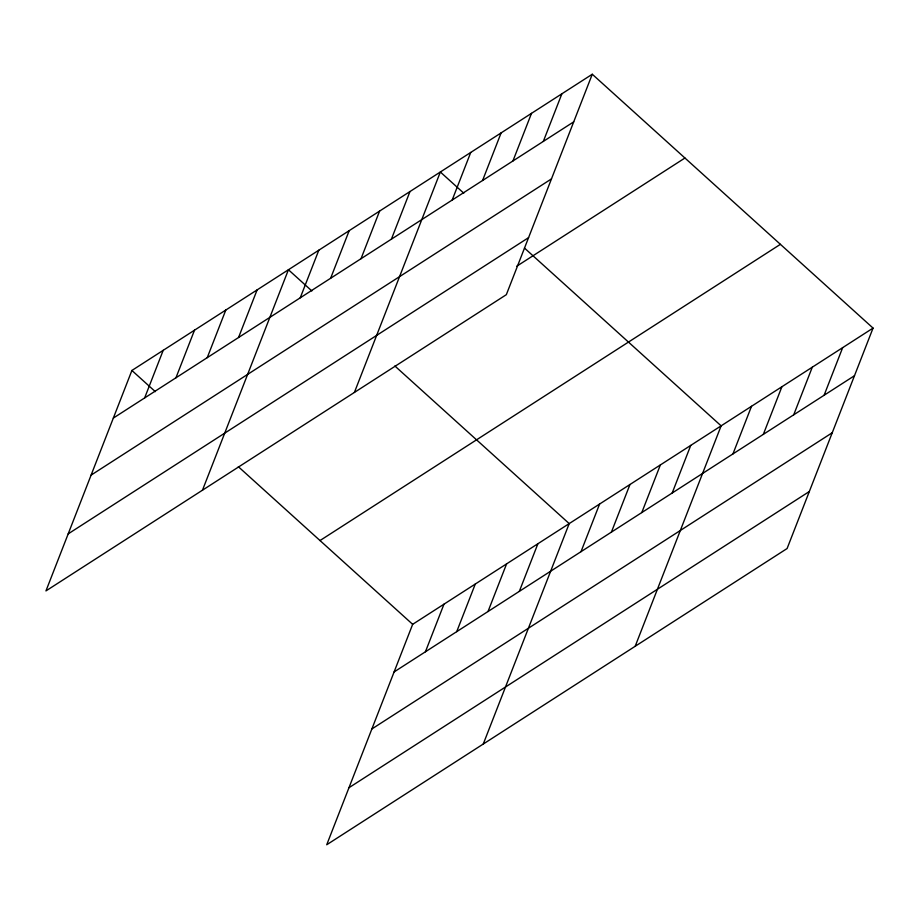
<?xml version="1.0" encoding="UTF-8"?>
<svg xmlns="http://www.w3.org/2000/svg" width="919" height="919" viewBox="0 0 919 919"><rect width="100%" height="100%" fill="white"/><g stroke="black" fill="none" stroke-linecap="round" stroke-linejoin="round"><path stroke-width="1.38" d="M592.273 74.244L131.899 370.472L45.95 590.906L506.335 294.677L592.273 74.244L873.05 328.094L787.101 548.528L326.727 844.756L412.665 624.323L873.05 328.094M144.639 397.938L163.203 350.323M175.943 377.801L194.506 330.185M207.246 357.652L225.81 310.036M238.549 337.514L257.113 289.899M202.479 490.183L288.428 269.749L311.851 290.932M300.249 297.813L318.813 250.198M330.633 278.262L349.197 230.646M361.018 258.721L379.581 211.106M391.402 239.17L409.966 191.554M354.401 392.436L440.35 172.002L463.773 193.185M452.171 200.066L470.735 152.451M482.555 180.515L501.119 132.899M512.94 160.963L531.504 113.347M543.324 141.411L561.888 93.795M425.417 651.789L443.98 604.174M456.72 631.652L475.284 584.036M488.023 611.503L506.587 563.887M519.327 591.365L537.891 543.749M483.256 744.034L569.206 523.6L394.871 365.992M581.015 551.664L599.59 504.049M611.411 532.112L629.974 484.497M641.795 512.572L660.359 464.957M672.18 493.021L690.743 445.405M635.178 646.287L721.128 425.853L524.485 248.073M732.948 453.917L751.512 406.301M763.333 434.365L781.897 386.75M793.717 414.814L812.281 367.198M824.102 395.262L842.666 347.646M113.324 418.088L573.709 121.859M91.096 475.112L551.469 178.895M68.19 533.87L528.563 237.653M516.639 266.292L684.931 158.022M320.019 540.544L780.392 244.328M394.102 671.938L854.486 375.71M371.873 728.962L832.246 432.746M348.967 787.721L809.34 491.504M131.899 370.472L155.322 391.655M238.343 466.703L412.665 624.323"/></g></svg>
